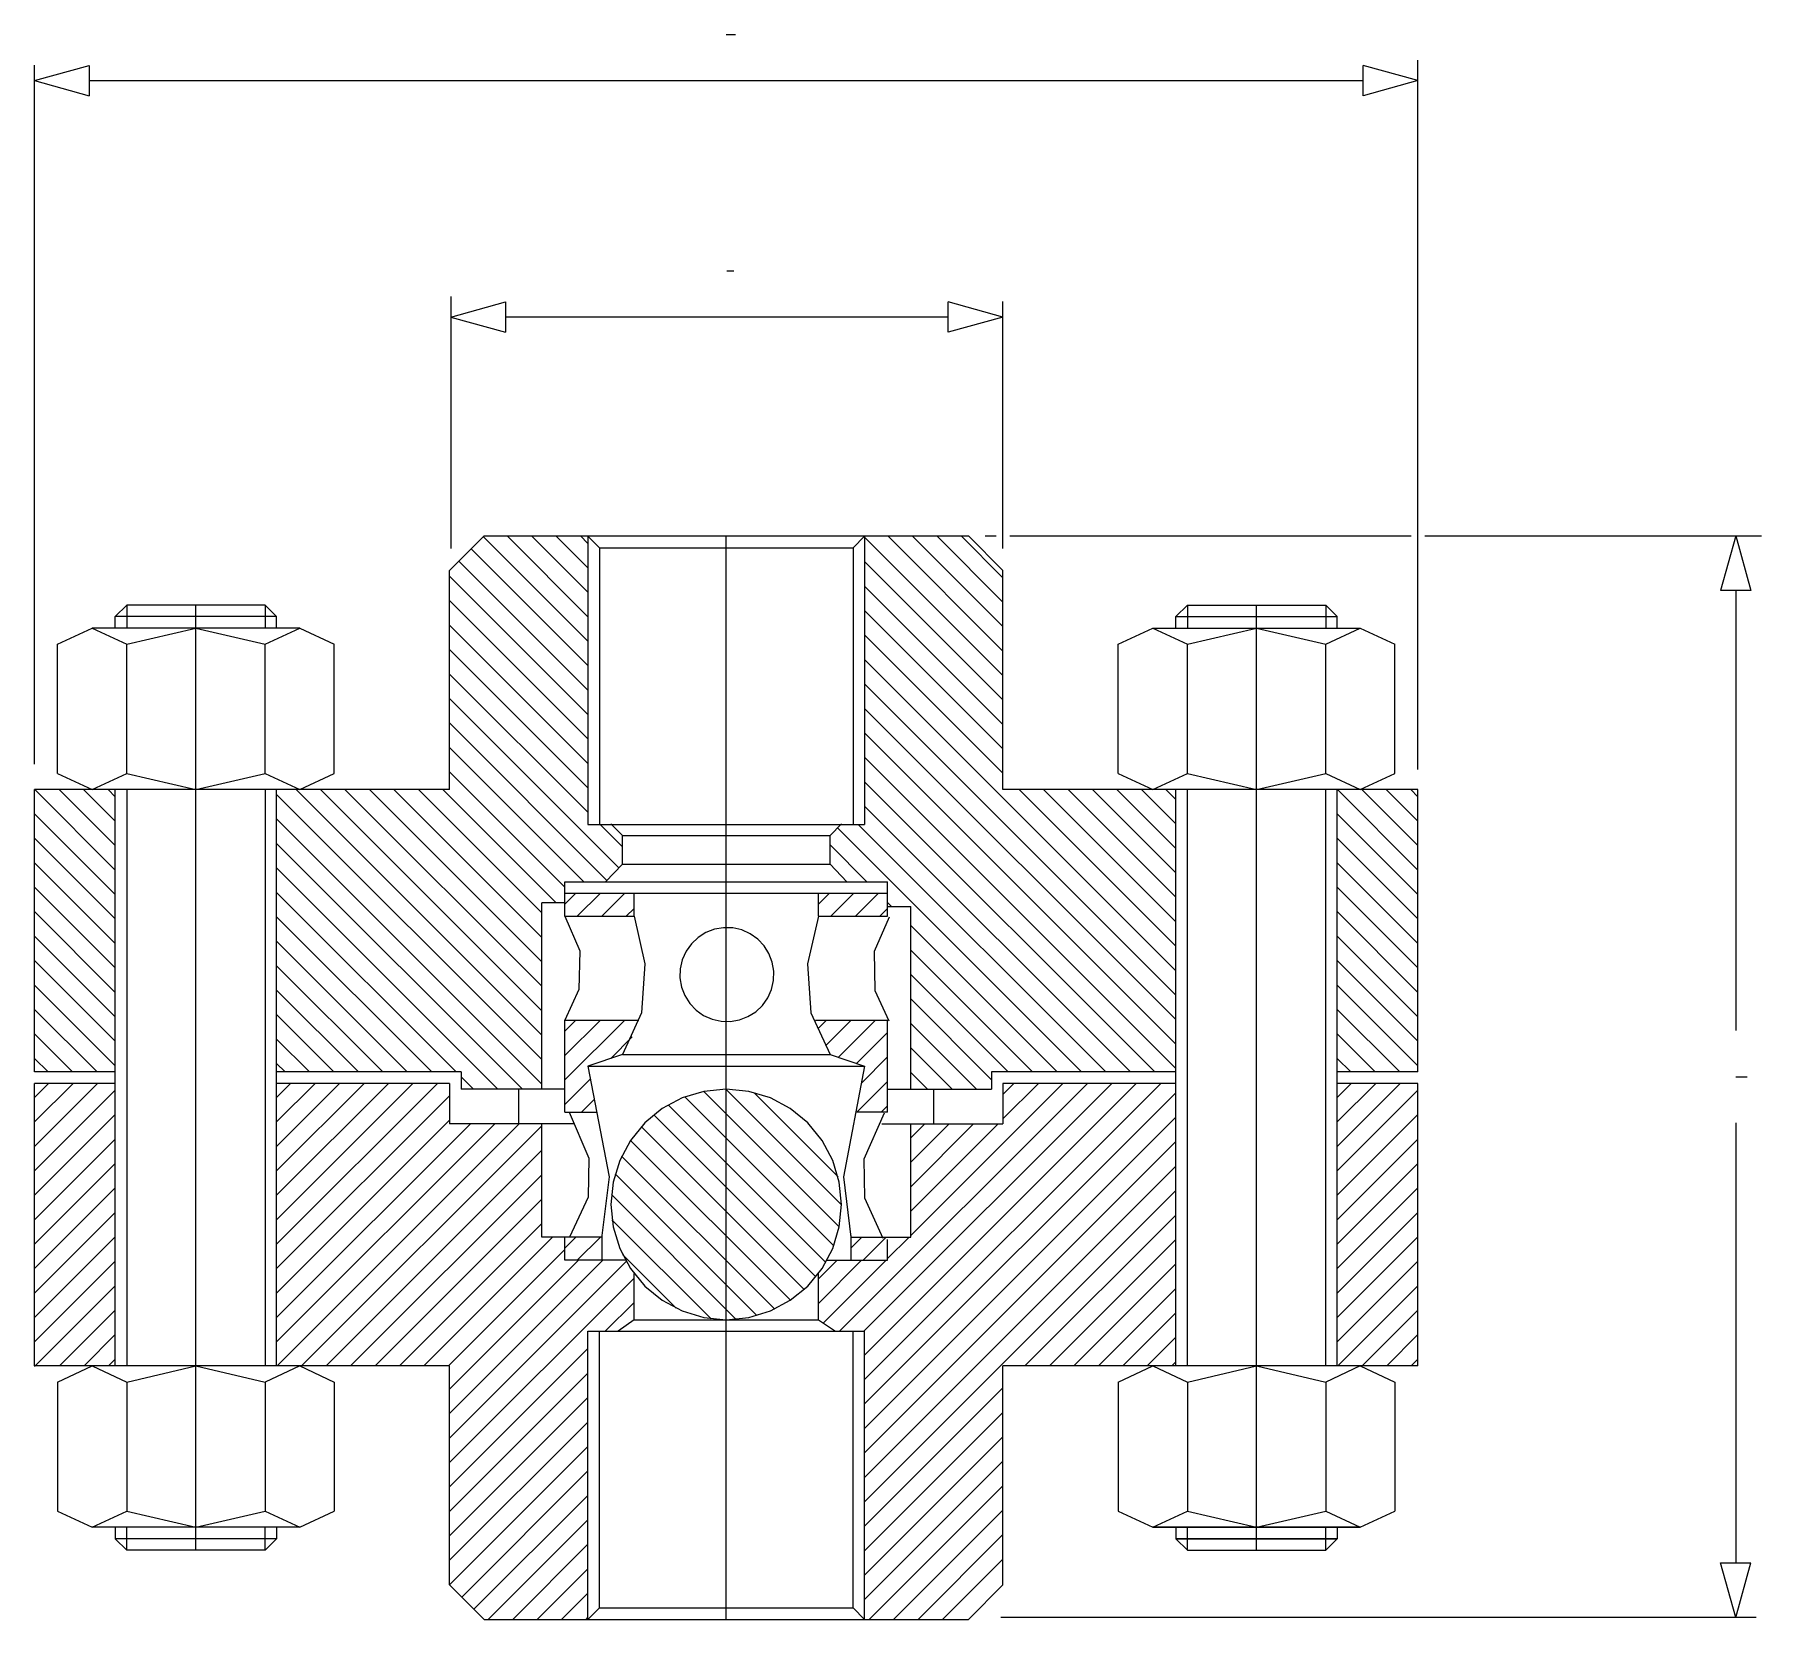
# Model space of a CAD drawing. Extents: x 538 to 1287, y 322 to 1009.
import ezdxf

# ---------------------------------------------------------------- set-up
doc = ezdxf.new("R2010")
doc.units = 0
doc.header["$MEASUREMENT"] = 0
doc.layers.get('0').update_dxf_attribs({"linetype": 'CONTINUOUS'})
doc.layers.add('1', color=7, linetype='CONTINUOUS')
doc.layers.add('6', color=7, linetype='CONTINUOUS')

msp = doc.modelspace()

# ---------------------------------------------------------------- linework, layer by layer
at = {"color": 3, "linetype": 'Continuous'}
for p, q in [((548.02, 744.95), (563.02, 751.95)), ((563.02, 751.95), (578.02, 744.95)), ((578.02, 744.95), (608.02, 751.95)), ((608.02, 751.95), (638.02, 744.95)), ((638.02, 744.95), (653.02, 751.95)), ((653.02, 751.95), (668.02, 744.95)), ((1008.02, 744.95), (1023.02, 751.95)), ((1023.02, 751.95), (1038.02, 744.95)), ((1038.02, 744.95), (1068.02, 751.95)), ((1068.02, 751.95), (1098.02, 744.95)), ((1098.02, 744.95), (1113.02, 751.95)), ((1113.02, 751.95), (1128.02, 744.95)), ((548.02, 688.95), (563.02, 681.95)), ((563.02, 681.95), (578.02, 688.95)), ((578.02, 688.95), (608.02, 681.95)), ((608.02, 681.95), (638.02, 688.95)), ((638.02, 688.95), (653.02, 681.95)), ((653.02, 681.95), (668.02, 688.95)), ((1008.02, 688.95), (1023.02, 681.95)), ((1023.02, 681.95), (1038.02, 688.95)), ((1038.02, 688.95), (1068.02, 681.95)), ((1068.02, 681.95), (1098.02, 688.95)), ((1098.02, 688.95), (1113.02, 681.95)), ((1113.02, 681.95), (1128.02, 688.95)), ((768.02, 626.95), (774.47, 612.01)), ((798.02, 626.95), (802.77, 606.4)), ((836.85, 622.02), (832.91, 621.35)), ((840.85, 621.92), (836.85, 622.02)), ((844.75, 621.03), (840.85, 621.92)), ((878.02, 626.95), (873.27, 606.4)), ((908.73, 626.56), (902.2, 611.65)), ((822.89, 615.03), (820.58, 611.77)), ((825.79, 617.78), (822.89, 615.03)), ((829.17, 619.92), (825.79, 617.78)), ((832.91, 621.35), (829.17, 619.92)), ((848.4, 619.4), (844.75, 621.03)), ((851.66, 617.09), (848.4, 619.4)), ((854.41, 614.19), (851.66, 617.09)), ((856.55, 610.81), (854.41, 614.19)), ((774.47, 612.01), (774.1, 595.18)), ((818.95, 608.11), (818.07, 604.21)), ((820.58, 611.77), (818.95, 608.11)), ((857.98, 607.07), (856.55, 610.81)), ((858.65, 603.13), (857.98, 607.07)), ((902.2, 611.65), (902.47, 594.82)), ((802.77, 606.4), (801.31, 585.01)), ((818.07, 604.21), (817.96, 600.22)), ((817.96, 600.22), (818.63, 596.28)), ((858.55, 599.14), (858.65, 603.13)), ((873.27, 606.4), (874.73, 585.01)), ((774.1, 595.18), (768.02, 581.95)), ((818.63, 596.28), (820.07, 592.54)), ((820.07, 592.54), (822.2, 589.16)), ((856.03, 591.58), (857.66, 595.24)), ((857.66, 595.24), (858.55, 599.14)), ((902.47, 594.82), (908.48, 581.56)), ((801.31, 585.01), (793.02, 566.95)), ((822.2, 589.16), (824.95, 586.26)), ((824.95, 586.26), (828.21, 583.95)), ((847.44, 583.43), (850.82, 585.57)), ((850.82, 585.57), (853.72, 588.32)), ((853.72, 588.32), (856.03, 591.58)), ((874.73, 585.01), (883.02, 566.95)), ((828.21, 583.95), (831.87, 582.32)), ((831.87, 582.32), (835.77, 581.43)), ((835.77, 581.43), (839.76, 581.33)), ((839.76, 581.33), (843.71, 582)), ((843.71, 582), (847.44, 583.43)), ((818.88, 548.14), (810.24, 543.52)), ((828.26, 550.99), (818.88, 548.14)), ((838.02, 551.95), (828.26, 550.99)), ((847.77, 550.99), (838.02, 551.95)), ((857.15, 548.14), (847.77, 550.99)), ((865.8, 543.52), (857.15, 548.14)), ((769.82, 541.95), (778.43, 522.01)), ((810.24, 543.52), (802.66, 537.31)), ((873.37, 537.31), (865.8, 543.52)), ((906.45, 541.57), (897.73, 521.67)), ((802.66, 537.31), (796.45, 529.73)), ((879.59, 529.73), (873.37, 537.31)), ((796.45, 529.73), (791.82, 521.08)), ((884.21, 521.08), (879.59, 529.73)), ((778.43, 522.01), (778.07, 505.18)), ((791.82, 521.08), (788.98, 511.7)), ((887.06, 511.7), (884.21, 521.08)), ((897.73, 521.67), (898.01, 504.84)), ((788.98, 511.7), (788.02, 501.95)), ((888.02, 501.95), (887.06, 511.7)), ((778.07, 505.18), (770.05, 487.75)), ((788.02, 501.95), (788.98, 492.2)), ((887.06, 492.2), (888.02, 501.95)), ((898.01, 504.84), (905.93, 487.37)), ((788.98, 492.2), (791.82, 482.82)), ((884.21, 482.82), (887.06, 492.2)), ((791.82, 482.82), (796.45, 474.17)), ((879.59, 474.17), (884.21, 482.82)), ((796.45, 474.17), (802.66, 466.59)), ((873.37, 466.59), (879.59, 474.17)), ((802.66, 466.59), (810.24, 460.38)), ((865.8, 460.38), (873.37, 466.59)), ((810.24, 460.38), (818.88, 455.76)), ((857.15, 455.76), (865.8, 460.38)), ((818.88, 455.76), (828.26, 452.91)), ((828.26, 452.91), (838.02, 451.95)), ((838.02, 451.95), (847.77, 452.91)), ((847.77, 452.91), (857.15, 455.76)), ((548.02, 424.95), (563.02, 431.95)), ((563.02, 431.95), (578.02, 424.95)), ((578.02, 424.95), (608.02, 431.95)), ((608.02, 431.95), (638.02, 424.95)), ((653.02, 431.95), (638.02, 424.95)), ((653.02, 431.95), (668.02, 424.95)), ((1008.02, 424.95), (1023.02, 431.95)), ((1023.02, 431.95), (1038.02, 424.95)), ((1038.02, 424.95), (1068.02, 431.95)), ((1068.02, 431.95), (1098.02, 424.95)), ((1113.02, 431.95), (1098.02, 424.95)), ((1113.02, 431.95), (1128.02, 424.95)), ((548.02, 368.95), (563.02, 361.95)), ((563.02, 361.95), (578.02, 368.95)), ((578.02, 368.95), (608.02, 361.95)), ((608.02, 361.95), (638.02, 368.95)), ((638.02, 368.95), (653.02, 361.95)), ((653.02, 361.95), (668.02, 368.95)), ((1008.02, 368.95), (1023.02, 361.95)), ((1023.02, 361.95), (1038.02, 368.95)), ((1038.02, 368.95), (1068.02, 361.95)), ((1068.02, 361.95), (1098.02, 368.95)), ((1098.02, 368.95), (1113.02, 361.95)), ((1113.02, 361.95), (1128.02, 368.95))]:
    msp.add_line(p, q, dxfattribs=at)
at = {"layer": '1', "color": 5, "linetype": 'Continuous'}
for p, q in [((838.02, 1009.42), (842.02, 1009.42)), ((838.26, 906.87), (841.26, 906.87)), ((1275.86, 557.39), (1280.86, 557.39))]:
    msp.add_line(p, q, dxfattribs=at)
at = {"layer": '1', "color": 3, "linetype": 'Continuous'}
for p, q in [((1138.02, 690.69), (1138.02, 998.34)), ((538.02, 692.91), (538.02, 996.11)), ((538.02, 989.42), (561.73, 995.98)), ((538.02, 989.42), (561.73, 982.87)), ((561.73, 995.98), (561.73, 982.87)), ((561.73, 995.98), (561.73, 982.87)), ((561.73, 989.42), (1114.31, 989.42)), ((1114.31, 982.87), (1114.31, 995.98)), ((1138.02, 989.42), (1114.31, 995.98)), ((1114.31, 982.87), (1114.31, 995.98)), ((1138.02, 989.42), (1114.31, 982.87)), ((718.51, 895.79), (718.51, 786.55)), ((718.51, 886.88), (742.22, 893.43)), ((742.22, 893.43), (742.22, 880.32)), ((742.22, 893.43), (742.22, 880.32)), ((934.31, 880.32), (934.31, 893.43)), ((958.02, 886.88), (934.31, 893.43)), ((934.31, 880.32), (934.31, 893.43)), ((958.02, 786.55), (958.02, 893.56)), ((718.51, 886.88), (742.22, 880.32)), ((934.31, 886.88), (742.22, 886.88)), ((958.02, 886.88), (934.31, 880.32)), ((950.36, 791.95), (955.02, 791.95)), ((961.02, 791.95), (1135.02, 791.95)), ((1141.02, 791.95), (1287, 791.95)), ((1275.86, 791.95), (1269.3, 768.24)), ((1275.86, 791.95), (1282.41, 768.24)), ((1282.41, 768.24), (1269.3, 768.24)), ((1282.41, 768.24), (1269.3, 768.24)), ((1275.86, 768.24), (1275.86, 577.39)), ((1275.86, 537.39), (1275.86, 346.55)), ((787.17, 513.92), (783.99, 488.5)), ((888.87, 513.92), (892.04, 487.75)), ((1269.3, 346.55), (1282.41, 346.55)), ((1275.86, 322.84), (1269.3, 346.55)), ((1269.3, 346.55), (1282.41, 346.55)), ((1275.86, 322.84), (1282.41, 346.55)), ((1284.77, 322.84), (957.05, 322.84))]:
    msp.add_line(p, q, dxfattribs=at)
at = {"layer": '1', "color": 4, "linetype": 'Continuous'}
for p, q in [((778.02, 746.29), (732.69, 791.62)), ((778.02, 756.9), (742.97, 791.95)), ((778.02, 767.51), (753.58, 791.95)), ((778.02, 778.11), (764.18, 791.95)), ((778.02, 788.72), (774.79, 791.95)), ((958.02, 731.4), (898.02, 791.4)), ((958.02, 742.01), (908.08, 791.95)), ((958.02, 752.61), (918.68, 791.95)), ((958.02, 763.22), (929.29, 791.95)), ((958.02, 773.83), (939.9, 791.95)), ((778.02, 725.08), (722.08, 781.02)), ((778.02, 735.69), (727.39, 786.32)), ((958.02, 720.79), (898.02, 780.79)), ((778.02, 714.47), (718.02, 774.47)), ((958.02, 710.19), (898.02, 770.19)), ((778.02, 703.87), (718.02, 763.87)), ((958.02, 699.58), (898.02, 759.58)), ((778.02, 693.26), (718.02, 753.26)), ((778.02, 682.66), (718.02, 742.66)), ((958.02, 688.97), (898.02, 748.97)), ((1033.02, 603.37), (898.02, 738.37)), ((778.02, 672.05), (718.02, 732.05)), ((1033.02, 592.76), (898.02, 727.76)), ((791.48, 647.98), (718.02, 721.44)), ((1033.02, 582.15), (898.02, 717.15)), ((786.3, 642.55), (718.02, 710.84)), ((1033.02, 571.55), (898.02, 706.55)), ((776.3, 641.95), (718.02, 700.23)), ((768.02, 639.62), (718.02, 689.62)), ((1033.02, 560.94), (898.02, 695.94)), ((573.02, 647.01), (538.08, 681.95)), ((573.02, 657.61), (548.68, 681.95)), ((573.02, 668.22), (559.29, 681.95)), ((573.02, 678.83), (569.9, 681.95)), ((758.02, 575.38), (651.44, 681.95)), ((758.02, 585.98), (662.05, 681.95)), ((758.02, 596.59), (672.66, 681.95)), ((758.02, 607.2), (683.26, 681.95)), ((758.02, 617.8), (693.87, 681.95)), ((758.02, 628.41), (704.48, 681.95)), ((764.28, 632.75), (715.08, 681.95)), ((1023.9, 559.45), (898.02, 685.33)), ((1033.02, 613.97), (965.04, 681.95)), ((1033.02, 624.58), (975.65, 681.95)), ((1033.02, 635.19), (986.26, 681.95)), ((1033.02, 645.79), (996.86, 681.95)), ((1033.02, 656.4), (1007.47, 681.95)), ((1033.02, 656.4), (1007.47, 681.95)), ((1033.02, 667.01), (1018.08, 681.95)), ((1033.02, 677.61), (1028.68, 681.95)), ((1138.02, 647.01), (1103.08, 681.95)), ((1138.02, 657.61), (1113.68, 681.95)), ((1138.02, 668.22), (1124.29, 681.95)), ((1138.02, 678.83), (1134.9, 681.95)), ((758.02, 564.77), (643.02, 679.77)), ((1013.3, 559.45), (898.02, 674.73)), ((573.02, 636.4), (538.02, 671.4)), ((758.02, 554.16), (643.02, 669.16)), ((793.02, 657.05), (783.02, 667.05)), ((1002.69, 559.45), (895.3, 666.84)), ((1138.02, 636.4), (1103.02, 671.4)), ((573.02, 625.79), (538.02, 660.79)), ((992.08, 559.45), (886.27, 665.26)), ((1138.02, 625.79), (1103.02, 660.79)), ((749.62, 551.95), (643.02, 658.56)), ((898.98, 641.95), (883.02, 657.91)), ((573.02, 615.19), (538.02, 650.19)), ((739.02, 551.95), (643.02, 647.95)), ((1138.02, 615.19), (1103.02, 650.19)), ((573.02, 604.58), (538.02, 639.58)), ((720.91, 559.45), (643.02, 637.34)), ((768.02, 632.16), (772.81, 636.95)), ((773.42, 626.95), (783.42, 636.95)), ((784.02, 626.95), (794.02, 636.95)), ((878.02, 632.16), (882.81, 636.95)), ((883.42, 626.95), (893.42, 636.95)), ((894.02, 626.95), (904.02, 636.95)), ((914.61, 636.93), (914.63, 636.95)), ((1138.02, 604.58), (1103.02, 639.58)), ((794.63, 626.95), (798.02, 630.34)), ((904.63, 626.95), (908.02, 630.34)), ((909.68, 631.25), (908.02, 632.91)), ((573.02, 593.97), (538.02, 628.97)), ((710.31, 559.45), (643.02, 626.74)), ((981.48, 559.45), (918.02, 622.91)), ((1138.02, 593.97), (1103.02, 628.97)), ((573.02, 583.37), (538.02, 618.37)), ((699.7, 559.45), (643.02, 616.13)), ((1138.02, 583.37), (1103.02, 618.37)), ((573.02, 572.76), (538.02, 607.76)), ((970.87, 559.45), (918.02, 612.3)), ((1138.02, 572.76), (1103.02, 607.76)), ((689.09, 559.45), (643.02, 605.52)), ((960.26, 559.45), (918.02, 601.7)), ((573.02, 562.15), (538.02, 597.15)), ((678.49, 559.45), (643.02, 594.92)), ((1138.02, 562.15), (1103.02, 597.15)), ((565.12, 559.45), (538.02, 586.55)), ((667.88, 559.45), (643.02, 584.31)), ((953.02, 556.09), (918.02, 591.09)), ((1130.12, 559.45), (1103.02, 586.55)), ((768.02, 577.16), (772.81, 581.95)), ((768.02, 566.55), (783.42, 581.95)), ((768.02, 555.95), (794.02, 581.95)), ((877.94, 578.32), (881.57, 581.95)), ((881.03, 570.81), (892.18, 581.95)), ((886.59, 565.76), (902.78, 581.95)), ((946.55, 551.95), (918.02, 580.48)), ((554.51, 559.45), (538.02, 575.94)), ((657.27, 559.45), (643.02, 573.7)), ((787.93, 565.25), (797.28, 574.6)), ((894.55, 563.11), (908.02, 576.58)), ((935.94, 551.95), (918.02, 569.88)), ((1119.51, 559.45), (1103.02, 575.94)), ((543.9, 559.45), (538.02, 565.33)), ((646.67, 559.45), (643.02, 563.1)), ((896.61, 554.56), (908.02, 565.97)), ((1108.9, 559.45), (1103.02, 565.33)), ((538.02, 548.37), (544.1, 554.45)), ((538.02, 537.77), (554.7, 554.45)), ((538.02, 527.16), (565.31, 554.45)), ((643.02, 548.37), (649.1, 554.45)), ((643.02, 537.77), (659.7, 554.45)), ((643.02, 527.16), (670.31, 554.45)), ((643.02, 516.55), (680.92, 554.45)), ((643.02, 505.95), (691.52, 554.45)), ((643.02, 495.34), (702.13, 554.45)), ((643.02, 484.73), (712.74, 554.45)), ((728.41, 551.95), (723.02, 557.34)), ((768.02, 545.34), (779.08, 556.4)), ((887.13, 446.95), (994.63, 554.45)), ((894.6, 541.95), (908.02, 555.36)), ((897.74, 446.95), (1005.24, 554.45)), ((898.02, 436.63), (1015.84, 554.45)), ((898.02, 426.02), (1026.45, 554.45)), ((925.34, 551.95), (918.02, 559.27)), ((918.02, 488.45), (984.02, 554.45)), ((958.02, 539.05), (973.42, 554.45)), ((958.02, 549.66), (962.81, 554.45)), ((1103.02, 548.37), (1109.1, 554.45)), ((1103.02, 537.77), (1119.7, 554.45)), ((1103.02, 527.16), (1130.31, 554.45)), ((538.02, 516.55), (573.02, 551.55)), ((562.41, 551.55), (562.41, 551.55)), ((643.02, 474.13), (718.02, 549.13)), ((775.24, 541.95), (780.77, 547.49)), ((884.68, 483.99), (820.05, 548.61)), ((887.06, 492.21), (828.28, 550.99)), ((888.02, 501.86), (838.02, 551.86)), ((886.56, 513.92), (850.25, 550.24)), ((898.02, 415.41), (1033.02, 550.41)), ((1103.02, 516.55), (1138.02, 551.55)), ((538.02, 505.95), (573.02, 540.95)), ((557.11, 546.24), (557.11, 546.25)), ((876.92, 470.54), (806.6, 540.85)), ((881.24, 476.82), (812.89, 545.17)), ((898.02, 404.81), (1033.02, 539.81)), ((905.21, 541.95), (908.02, 544.76)), ((1103.02, 505.95), (1138.02, 540.95)), ((643.02, 463.52), (718.02, 538.52)), ((643.02, 452.91), (727.05, 536.95)), ((643.02, 442.31), (737.66, 536.95)), ((643.27, 431.95), (748.27, 536.95)), ((653.87, 431.95), (758.02, 536.09)), ((871.78, 465.07), (801.14, 535.71)), ((918.02, 530.87), (924.1, 536.95)), ((918.02, 520.27), (934.7, 536.95)), ((918.02, 509.66), (945.31, 536.95)), ((918.02, 499.05), (955.92, 536.95)), ((538.02, 495.34), (573.02, 530.34)), ((664.48, 431.95), (758.02, 525.49)), ((865.84, 460.4), (796.47, 529.77)), ((898.02, 394.2), (1033.02, 529.2)), ((1103.02, 495.34), (1138.02, 530.34)), ((538.02, 484.73), (573.02, 519.73)), ((859.05, 456.59), (792.66, 522.98)), ((898.02, 383.59), (1033.02, 518.59)), ((1103.02, 484.73), (1138.02, 519.73)), ((675.09, 431.95), (758.02, 514.88)), ((851.28, 453.74), (789.81, 515.22)), ((538.02, 474.13), (573.02, 509.13)), ((685.69, 431.95), (758.02, 504.27)), ((842.29, 452.13), (788.2, 506.22)), ((898.02, 372.99), (1033.02, 507.99)), ((1103.02, 474.13), (1138.02, 509.13)), ((538.02, 463.52), (573.02, 498.52)), ((831.43, 452.39), (788.46, 495.36)), ((967.59, 431.95), (1033.02, 497.38)), ((1103.02, 463.52), (1138.02, 498.52)), ((538.02, 452.91), (573.02, 487.91)), ((696.3, 431.95), (758.02, 493.67)), ((706.91, 431.95), (762.71, 487.75)), ((768.02, 482.96), (772.81, 487.75)), ((773.42, 477.75), (783.42, 487.75)), ((892.04, 482.96), (896.83, 487.75)), ((897.44, 477.75), (907.44, 487.75)), ((908.02, 478.45), (917.32, 487.75)), ((1103.02, 452.91), (1138.02, 487.91)), ((717.51, 431.95), (768.02, 482.45)), ((816.29, 456.92), (792.99, 480.22)), ((978.19, 431.95), (1033.02, 486.77)), ((538.02, 442.31), (573.02, 477.31)), ((718.02, 421.85), (773.92, 477.75)), ((718.02, 411.24), (784.53, 477.75)), ((718.02, 400.63), (794.58, 477.19)), ((878.02, 459.05), (896.72, 477.75)), ((878.02, 469.66), (886.11, 477.75)), ((880.13, 450.55), (907.32, 477.75)), ((988.8, 431.95), (1033.02, 476.17)), ((1103.02, 442.31), (1138.02, 477.31)), ((538.02, 431.7), (573.02, 466.7)), ((718.02, 390.03), (798.02, 470.03)), ((999.41, 431.95), (1033.02, 465.56)), ((1103.27, 431.95), (1138.02, 466.7)), ((785.55, 446.95), (798.02, 459.42)), ((548.87, 431.95), (573.02, 456.09)), ((1010.01, 431.95), (1033.02, 454.95)), ((1113.87, 431.95), (1138.02, 456.09)), ((559.48, 431.95), (573.02, 445.49)), ((1020.62, 431.95), (1033.02, 444.35)), ((1124.48, 431.95), (1138.02, 445.49)), ((570.09, 431.95), (573.02, 434.88)), ((718.02, 379.42), (778.02, 439.42)), ((1135.09, 431.95), (1138.02, 434.88)), ((718.02, 368.81), (778.02, 428.81)), ((1031.23, 431.95), (1033.02, 433.74)), ((898.02, 362.38), (958.02, 422.38)), ((718.02, 358.21), (778.02, 418.21)), ((718.02, 347.6), (778.02, 407.6)), ((898.02, 351.77), (958.02, 411.77)), ((718.02, 336.99), (778.02, 396.99)), ((898.02, 341.17), (958.02, 401.17)), ((898.02, 330.56), (958.02, 390.56)), ((723.3, 331.67), (778.02, 386.39)), ((728.6, 326.37), (778.02, 375.78)), ((900.01, 321.95), (958.02, 379.95)), ((910.62, 321.95), (958.02, 369.35)), ((734.79, 321.95), (778.02, 365.18)), ((745.4, 321.95), (778.02, 354.57)), ((921.23, 321.95), (958.02, 358.74)), ((931.83, 321.95), (958.02, 348.13)), ((756.01, 321.95), (778.02, 343.96)), ((766.61, 321.95), (778.02, 333.36)), ((777.22, 321.95), (778.02, 322.75))]:
    msp.add_line(p, q, dxfattribs=at)
at = {"layer": '1', "color": 7, "linetype": 'Continuous'}
for p, q in [((793.02, 649.59), (785.72, 641.95)), ((883.02, 649.59), (890.31, 641.95)), ((798.02, 451.95), (791.11, 447.02)), ((878.02, 451.95), (885.46, 447.02))]:
    msp.add_line(p, q, dxfattribs=at)
at = {"layer": '6', "color": 7, "linetype": 'Continuous'}
for p, q in [((718.02, 776.95), (733.02, 791.95)), ((733.02, 791.95), (943.02, 791.95)), ((778.02, 791.84), (778.02, 666.84)), ((778.02, 791.84), (783.02, 786.84)), ((783.02, 786.84), (783.02, 666.84)), ((783.02, 786.84), (893.02, 786.84)), ((898.02, 791.84), (893.02, 786.84)), ((893.02, 786.84), (893.02, 666.84)), ((898.02, 791.84), (898.02, 666.84)), ((943.02, 791.95), (958.02, 776.95)), ((718.02, 681.95), (718.02, 776.95)), ((958.02, 681.95), (958.02, 776.95)), ((573.02, 756.95), (578.02, 761.95)), ((573.02, 751.95), (573.02, 756.95)), ((643.02, 756.95), (573.02, 756.95)), ((638.02, 761.95), (578.02, 761.95)), ((578.02, 761.95), (578.02, 751.95)), ((643.02, 756.95), (638.02, 761.95)), ((638.02, 761.95), (638.02, 751.95)), ((643.02, 751.95), (643.02, 756.95)), ((1033.02, 756.95), (1038.02, 761.95)), ((1033.02, 751.95), (1033.02, 756.95)), ((1033.02, 756.95), (1103.02, 756.95)), ((1038.02, 761.95), (1098.02, 761.95)), ((1038.02, 761.95), (1038.02, 751.95)), ((1103.02, 756.95), (1098.02, 761.95)), ((1098.02, 761.95), (1098.02, 751.95)), ((1103.02, 751.95), (1103.02, 756.95)), ((653.02, 751.95), (563.02, 751.95)), ((1023.02, 751.95), (1113.02, 751.95)), ((548.02, 688.95), (548.02, 744.95)), ((578.02, 688.95), (578.02, 744.95)), ((638.02, 688.95), (638.02, 744.95)), ((668.02, 688.95), (668.02, 744.95)), ((1008.02, 688.95), (1008.02, 744.95)), ((1038.02, 688.95), (1038.02, 744.95)), ((1098.02, 688.95), (1098.02, 744.95)), ((1128.02, 688.95), (1128.02, 744.95)), ((718.02, 681.95), (538.02, 681.95)), ((538.02, 559.45), (538.02, 681.95)), ((573.02, 431.95), (573.02, 681.95)), ((578.02, 681.95), (578.02, 431.95)), ((638.02, 681.95), (638.02, 431.95)), ((643.02, 431.95), (643.02, 681.95)), ((1138.02, 681.95), (958.02, 681.95)), ((1033.02, 431.95), (1033.02, 681.95)), ((1038.02, 431.95), (1038.02, 681.95)), ((1098.02, 431.95), (1098.02, 681.95)), ((1103.02, 431.95), (1103.02, 681.95)), ((1138.02, 559.45), (1138.02, 681.95)), ((778.02, 666.84), (898.02, 666.84)), ((793.02, 662.01), (788.02, 667.01)), ((883.02, 662.01), (888.02, 667.01)), ((793.02, 662.01), (883.02, 662.01)), ((793.02, 649.59), (793.02, 662.01)), ((883.02, 649.59), (883.02, 662.01)), ((793.02, 649.59), (883.02, 649.59)), ((768.02, 641.95), (908.02, 641.95)), ((768.02, 626.95), (768.02, 641.95)), ((908.02, 626.95), (908.02, 641.95)), ((767.57, 632.75), (758.02, 632.75)), ((758.02, 551.95), (758.02, 632.75)), ((908.02, 631.25), (918.02, 631.25)), ((918.02, 551.95), (918.02, 631.25)), ((573.02, 559.45), (538.02, 559.45)), ((538.02, 431.95), (538.02, 554.45)), ((573.02, 554.45), (538.02, 554.45)), ((723.02, 559.45), (643.02, 559.45)), ((718.02, 554.45), (643.02, 554.45)), ((718.02, 554.45), (718.02, 536.95)), ((723.02, 559.45), (723.02, 551.95)), ((953.02, 559.45), (953.02, 551.95)), ((1033.02, 559.45), (953.02, 559.45)), ((958.02, 554.45), (958.02, 536.95)), ((1033.02, 554.45), (958.02, 554.45)), ((1138.02, 559.45), (1103.02, 559.45)), ((1138.02, 554.45), (1103.02, 554.45)), ((1138.02, 431.95), (1138.02, 554.45)), ((763.07, 551.95), (723.02, 551.95)), ((748.02, 536.95), (748.02, 551.95)), ((768.02, 551.95), (763.07, 551.95)), ((908.02, 551.95), (953.02, 551.95)), ((928.02, 536.95), (928.02, 551.95)), ((771.98, 536.95), (718.02, 536.95)), ((758.02, 487.75), (758.02, 536.95)), ((905.51, 536.95), (958.02, 536.95)), ((918.02, 487.75), (918.02, 536.95)), ((768.02, 487.75), (758.02, 487.75)), ((908.02, 487.75), (918.02, 487.75)), ((798.02, 451.95), (798.02, 471.95)), ((878.02, 451.95), (878.02, 471.95)), ((798.02, 451.95), (878.02, 451.95)), ((778.02, 446.95), (898.02, 446.95)), ((778.02, 321.95), (778.02, 446.95)), ((783.02, 326.95), (783.02, 446.95)), ((893.02, 326.95), (893.02, 446.95)), ((898.02, 321.95), (898.02, 446.95)), ((718.02, 431.95), (538.02, 431.95)), ((718.02, 336.95), (718.02, 431.95)), ((1138.02, 431.95), (958.02, 431.95)), ((958.02, 336.95), (958.02, 431.95)), ((548.02, 424.95), (548.02, 368.95)), ((578.02, 424.95), (578.02, 368.95)), ((638.02, 424.95), (638.02, 368.95)), ((668.02, 424.95), (668.02, 368.95)), ((1008.02, 424.95), (1008.02, 368.95)), ((1008.02, 424.95), (1008.02, 368.95)), ((1038.02, 424.95), (1038.02, 368.95)), ((1038.02, 424.95), (1038.02, 368.95)), ((1098.02, 424.95), (1098.02, 368.95)), ((1098.02, 424.95), (1098.02, 368.95)), ((1128.02, 424.95), (1128.02, 368.95)), ((1128.02, 424.95), (1128.02, 368.95)), ((653.02, 361.95), (563.02, 361.95)), ((573.02, 361.95), (573.02, 356.95)), ((578.02, 351.95), (578.02, 361.95)), ((638.02, 351.95), (638.02, 361.95)), ((643.02, 361.95), (643.02, 356.95)), ((1023.02, 361.95), (1113.02, 361.95)), ((1113.02, 361.95), (1023.02, 361.95)), ((1033.02, 361.95), (1033.02, 356.95)), ((1033.02, 361.95), (1033.02, 356.95)), ((1038.02, 351.95), (1038.02, 361.95)), ((1098.02, 351.95), (1098.02, 361.95)), ((1103.02, 361.95), (1103.02, 356.95)), ((1103.02, 361.95), (1103.02, 356.95)), ((643.02, 356.95), (573.02, 356.95)), ((573.02, 356.95), (578.02, 351.95)), ((643.02, 356.95), (638.02, 351.95)), ((1033.02, 356.95), (1103.02, 356.95)), ((1033.02, 356.95), (1038.02, 351.95)), ((1103.02, 356.95), (1033.02, 356.95)), ((1103.02, 356.95), (1098.02, 351.95)), ((638.02, 351.95), (578.02, 351.95)), ((1038.02, 351.95), (1098.02, 351.95)), ((718.02, 336.95), (733.02, 321.95)), ((943.02, 321.95), (958.02, 336.95)), ((778.02, 321.95), (783.02, 326.95)), ((783.02, 326.95), (893.02, 326.95)), ((898.02, 321.95), (893.02, 326.95)), ((733.02, 321.95), (943.02, 321.95))]:
    msp.add_line(p, q, dxfattribs=at)
at = {"layer": '6', "color": 4, "linetype": 'Continuous'}
for p, q in [((838.02, 321.95), (838.02, 791.95)), ((608.02, 351.95), (608.02, 761.95)), ((1068.02, 351.95), (1068.02, 761.95))]:
    msp.add_line(p, q, dxfattribs=at)
at = {"layer": '6', "color": 3, "linetype": 'Continuous'}
for p, q in [((768.02, 636.95), (908.02, 636.95)), ((798.02, 626.95), (798.02, 636.95)), ((878.02, 626.95), (878.02, 636.95)), ((768.02, 626.95), (798.02, 626.95)), ((878.02, 626.95), (908.02, 626.95)), ((768.02, 581.95), (800.09, 581.95)), ((768.02, 541.95), (768.02, 581.95)), ((876.78, 581.95), (908.02, 581.95)), ((908.02, 541.95), (908.02, 581.95)), ((793.02, 566.95), (778.02, 561.95)), ((778.02, 561.95), (898.02, 561.95)), ((778.02, 561.95), (787.17, 513.92)), ((793.02, 566.95), (883.02, 566.95)), ((883.02, 566.95), (898.02, 561.95)), ((898.02, 561.95), (888.87, 513.92)), ((768.02, 541.95), (781.83, 541.95)), ((908.02, 541.95), (894.21, 541.95)), ((768.02, 477.75), (768.02, 487.75)), ((783.99, 487.75), (768.02, 487.75)), ((783.99, 488.5), (783.99, 477.75)), ((892.04, 488.5), (892.04, 477.75)), ((892.04, 487.75), (908.02, 487.75)), ((908.02, 477.75), (908.02, 486.71)), ((794.27, 477.75), (768.02, 477.75)), ((881.77, 477.75), (908.02, 477.75))]:
    msp.add_line(p, q, dxfattribs=at)

doc.saveas('drawing.dxf')
